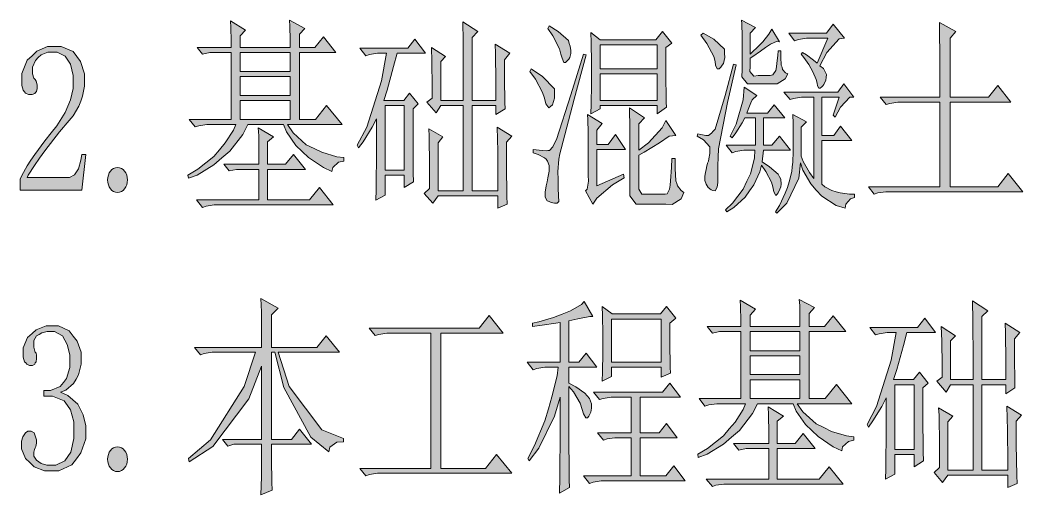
# Model space of a CAD drawing. Header units: millimetres. Extents: x 0 to 586, y 0 to 414.
# Drawn here: x 388.4 to 407.04, y 148.9 to 157.73 of the extents above; entities that cross this region are included whole.
import ezdxf

# ---------------------------------------------------------------- set-up
doc = ezdxf.new("R2010")
doc.units = ezdxf.units.MM

msp = doc.modelspace()

# ---------------------------------------------------------------- hatches: boundary and pattern name
h = msp.add_hatch(color=0)
h.paths.add_polyline_path([(393.424833, 157.218944), (393.424833, 157.360056), (393.417778, 157.614056), (393.410722, 157.730472), (393.696472, 157.57525), (393.597694, 157.465889), (393.597694, 157.218944), (393.879917, 157.218944), (394.042194, 157.420028), (394.275028, 157.127222), (393.597694, 157.127222), (393.597694, 155.881917), (393.894028, 155.881917), (394.102167, 156.142972), (394.387917, 155.790194), (393.375444, 155.790194), (393.47775, 155.634972), (393.724694, 155.412722), (393.869333, 155.342167), (394.010444, 155.271611), (394.289139, 155.186944), (394.423194, 155.172833), (394.423194, 155.109333), (394.324417, 155.088167), (394.215056, 154.985861), (394.200944, 154.911778), (394.042194, 154.985861), (393.7635, 155.176361), (393.647083, 155.28925), (393.527139, 155.398611), (393.357806, 155.649083), (393.301361, 155.790194), (392.634611, 155.790194), (392.542889, 155.603222), (392.303, 155.292778), (392.154833, 155.165778), (392.006667, 155.038778), (391.696222, 154.848278), (391.537472, 154.788306), (391.523361, 154.848278), (391.710333, 154.957639), (392.003139, 155.190472), (392.108972, 155.317472), (392.218333, 155.444472), (392.370028, 155.680833), (392.412361, 155.790194), (391.957278, 155.790194), (391.876139, 155.790194), (391.727972, 155.7655), (391.660944, 155.744333), (391.548056, 155.881917), (392.327694, 155.881917), (392.327694, 157.127222), (391.932583, 157.127222), (391.795, 157.095472), (391.696222, 157.218944), (392.327694, 157.218944), (392.327694, 157.342417), (392.320639, 157.589361), (392.313583, 157.712833), (392.595806, 157.5435), (392.497028, 157.437667), (392.497028, 157.218944)])
h.paths.add_polyline_path([(392.497028, 157.127222), (392.497028, 156.774444), (393.424833, 156.774444), (393.424833, 157.127222)])
h.paths.add_polyline_path([(392.497028, 156.679194), (392.497028, 156.326417), (393.424833, 156.326417), (393.424833, 156.679194)])
h.paths.add_polyline_path([(392.497028, 156.234694), (392.497028, 155.881917), (393.424833, 155.881917), (393.424833, 156.234694)])
h = msp.add_hatch(color=0)
h.dxf.hatch_style = 2
h.paths.add_polyline_path([(397.248944, 156.234694), (397.248944, 156.580417), (397.241889, 157.106056), (397.234833, 157.282444), (397.506472, 157.113111), (397.407694, 156.989639), (397.407694, 156.650972), (397.41475, 156.195889), (397.421806, 156.079472), (397.248944, 155.973639), (397.248944, 156.142972), (396.804444, 156.142972), (396.804444, 154.555472), (397.284222, 154.555472), (397.284222, 154.700111), (397.280694, 155.292778), (397.273639, 155.740806), (397.545278, 155.571472), (397.4465, 155.462111), (397.4465, 155.031722), (397.450028, 154.453167), (397.457083, 154.305), (397.284222, 154.230917), (397.284222, 154.460222), (396.1765, 154.460222), (396.077722, 154.322639), (395.915444, 154.506083), (396.014222, 154.601333), (396.014222, 155.017611), (396.007167, 155.571472), (396.003639, 155.709056), (396.261167, 155.557361), (396.1765, 155.448), (396.1765, 154.555472), (396.642167, 154.555472), (396.642167, 156.142972), (396.225889, 156.142972), (396.137694, 156.005389), (395.964833, 156.202944), (396.063611, 156.280556), (396.063611, 156.488694), (396.056556, 156.961417), (396.053028, 157.222472), (396.310556, 157.053139), (396.225889, 156.961417), (396.225889, 156.234694), (396.642167, 156.234694), (396.642167, 156.605111), (396.638639, 157.338889), (396.631583, 157.698722), (396.913806, 157.515278), (396.804444, 157.405917), (396.804444, 156.234694)])
h = msp.add_hatch(color=0)
h.dxf.hatch_style = 2
h.paths.add_polyline_path([(401.824472, 156.806194), (401.824472, 157.268333), (401.824472, 157.430611), (401.817417, 157.659917), (401.813889, 157.730472), (402.071417, 157.589361), (401.972639, 157.483528), (401.972639, 157.099), (402.014972, 157.137806), (402.110222, 157.226), (402.159611, 157.275389), (402.209, 157.324778), (402.318361, 157.469417), (402.378333, 157.561139), (402.515917, 157.328306), (402.477111, 157.335361), (402.350111, 157.282444), (402.258389, 157.222472), (402.163139, 157.151917), (402.022028, 157.053139), (401.972639, 157.021389), (401.972639, 156.866167), (401.965583, 156.774444), (402.039667, 156.689778), (402.120806, 156.696833), (402.343056, 156.696833), (402.392444, 156.710944), (402.452417, 156.792083), (402.459472, 156.859111), (402.470056, 156.926139), (402.484167, 157.074306), (402.491222, 157.158972), (402.540611, 157.158972), (402.540611, 157.042556), (402.551194, 156.890861), (402.565306, 156.852056), (402.575889, 156.81325), (402.632333, 156.74975), (402.674667, 156.728583), (402.625278, 156.636861), (402.477111, 156.541611), (402.378333, 156.541611), (402.036139, 156.541611), (401.92325, 156.541611), (401.817417, 156.672139)])
h = msp.add_hatch(color=0)
h.dxf.hatch_style = 2
h.paths.add_polyline_path([(405.500417, 156.975528), (405.500417, 157.116639), (405.493361, 157.469417), (405.489833, 157.684611), (405.79675, 157.515278), (405.687389, 157.391806), (405.687389, 156.298194), (406.4, 156.298194), (406.572861, 156.513389), (406.819806, 156.206472), (405.687389, 156.206472), (405.687389, 154.629556), (406.572861, 154.629556), (406.770417, 154.8765), (407.042056, 154.537833), (404.576139, 154.537833), (404.495, 154.537833), (404.346833, 154.516667), (404.279806, 154.491972), (404.170444, 154.629556), (405.500417, 154.629556), (405.500417, 156.206472), (404.798389, 156.206472), (404.71725, 156.206472), (404.569083, 156.181778), (404.502056, 156.160611), (404.389167, 156.298194), (405.500417, 156.298194)])
h = msp.add_hatch(color=0)
h.dxf.hatch_style = 2
h.paths.add_polyline_path([(398.236722, 157.621111), (398.406056, 157.515278), (398.596556, 157.353), (398.610667, 157.296556), (398.628306, 157.243639), (398.642417, 157.166028), (398.642417, 157.144861), (398.642417, 157.106056), (398.62125, 157.0355), (398.600083, 157.00375), (398.578917, 156.975528), (398.543639, 156.943778), (398.529528, 156.943778), (398.511889, 156.943778), (398.476611, 157.021389), (398.455444, 157.099), (398.427222, 157.197778), (398.30375, 157.437667), (398.212028, 157.57525)])
h = msp.add_hatch(color=0)
h.paths.add_polyline_path([(399.012833, 155.98775), (399.019889, 156.164139), (399.023417, 156.538083), (399.023417, 156.735639), (399.023417, 156.933194), (399.019889, 157.314194), (399.012833, 157.501167), (399.185694, 157.360056), (400.222861, 157.360056), (400.346333, 157.515278), (400.515667, 157.300083), (400.406306, 157.222472), (400.406306, 156.760333), (400.413361, 156.202944), (400.416889, 156.111222), (400.247556, 155.98775), (400.247556, 156.142972), (399.185694, 156.142972), (399.185694, 156.079472)])
h.paths.add_polyline_path([(399.185694, 156.728583), (399.185694, 156.234694), (400.247556, 156.234694), (400.247556, 156.728583)])
h.paths.add_polyline_path([(399.185694, 157.268333), (399.185694, 156.820306), (400.247556, 156.820306), (400.247556, 157.268333)])
h = msp.add_hatch(color=0)
h.dxf.hatch_style = 2
h.paths.add_polyline_path([(403.267333, 156.880278), (403.337889, 156.827361), (403.394333, 156.718), (403.38375, 156.665083), (403.376694, 156.612167), (403.344944, 156.534556), (403.323778, 156.509861), (403.302611, 156.488694), (403.274389, 156.464), (403.249694, 156.464), (403.225, 156.509861), (403.217944, 156.55925), (403.200306, 156.626278), (403.140333, 156.767389), (403.101528, 156.834417), (403.062722, 156.904972), (402.971, 157.0355), (402.921611, 157.099), (402.946306, 157.127222), (403.016861, 157.081361), (403.150917, 156.982583), (403.217944, 156.926139), (403.4155, 157.391806), (403.094472, 157.391806), (403.016861, 157.391806), (402.868694, 157.367111), (402.798139, 157.342417), (402.688778, 157.483528), (403.390806, 157.483528), (403.514278, 157.652861), (403.725944, 157.391806), (403.627167, 157.381222), (403.397861, 157.127222)])
h = msp.add_hatch(color=0)
h.paths.add_polyline_path([(395.707306, 156.079472), (395.707306, 155.571472), (395.710833, 154.890611), (395.717889, 154.721278), (395.545028, 154.615444), (395.545028, 154.84475), (395.188722, 154.84475), (395.188722, 154.474333), (395.015861, 154.382611), (395.022917, 154.576639), (395.026444, 155.331583), (395.026444, 155.896028), (394.948833, 155.740806), (394.7795, 155.469167), (394.694833, 155.35275), (394.670139, 155.402139), (394.850056, 155.740806), (395.121694, 156.598056), (395.213417, 157.113111), (395.125222, 157.113111), (395.047611, 157.113111), (394.899444, 157.091944), (394.828889, 157.06725), (394.719528, 157.208361), (395.608528, 157.208361), (395.742583, 157.377694), (395.940139, 157.113111), (395.410972, 157.113111), (395.347472, 156.866167), (395.224, 156.428722), (395.164028, 156.234694), (395.534444, 156.234694), (395.643806, 156.372278), (395.806083, 156.174722)])
h.paths.add_polyline_path([(395.188722, 156.142972), (395.188722, 154.936472), (395.545028, 154.936472), (395.545028, 156.142972)])
h = msp.add_hatch(color=0)
h.dxf.hatch_style = 2
h.paths.add_polyline_path([(401.058944, 157.451778), (401.09775, 157.483528), (401.295306, 157.374167), (401.496389, 157.190722), (401.496389, 157.113111), (401.499917, 157.0355), (401.47875, 156.922611), (401.454056, 156.890861), (401.429361, 156.855583), (401.394083, 156.820306), (401.379972, 156.820306), (401.362333, 156.820306), (401.330583, 156.890861), (401.32, 156.957889), (401.295306, 157.053139), (401.164778, 157.296556)])
h = msp.add_hatch(color=0)
h.dxf.hatch_style = 2
h.paths.add_polyline_path([(389.392583, 156.55925), (389.392583, 156.700361), (389.343194, 156.912028), (389.293806, 156.982583), (389.244417, 157.056667), (389.09625, 157.13075), (388.997472, 157.13075), (388.923389, 157.13075), (388.796389, 157.081361), (388.743472, 157.031972), (388.690556, 156.979056), (388.637639, 156.852056), (388.637639, 156.774444), (388.637639, 156.728583), (388.662333, 156.650972), (388.687028, 156.62275), (388.704667, 156.591), (388.725833, 156.5275), (388.725833, 156.499278), (388.725833, 156.460472), (388.708194, 156.4005), (388.694083, 156.382861), (388.676444, 156.361694), (388.630583, 156.344056), (388.602361, 156.344056), (388.563556, 156.344056), (388.507111, 156.372278), (388.485944, 156.396972), (388.46125, 156.425194), (388.440083, 156.513389), (388.440083, 156.576889), (388.440083, 156.735639), (388.535333, 156.982583), (388.627056, 157.06725), (388.718778, 157.151917), (388.916333, 157.240111), (389.022167, 157.240111), (389.170333, 157.240111), (389.389056, 157.144861), (389.459611, 157.053139), (389.530167, 156.961417), (389.600722, 156.728583), (389.600722, 156.591), (389.600722, 156.499278), (389.565444, 156.312306), (389.533694, 156.220583), (389.498417, 156.128861), (389.392583, 155.948944), (389.3185, 155.864278), (389.138583, 155.649083), (388.863417, 155.299833), (388.768167, 155.16225), (388.672917, 155.028194), (388.5565, 154.848278), (388.538861, 154.802417), (389.265583, 154.802417), (389.322028, 154.802417), (389.41375, 154.855333), (389.452556, 154.90825), (389.487833, 154.961167), (389.537222, 155.123444), (389.551333, 155.232806), (389.625417, 155.232806), (389.551333, 154.569583), (388.404806, 154.569583), (388.404806, 154.770667), (388.436556, 154.841222), (388.535333, 155.017611), (388.605889, 155.126972), (388.679972, 155.232806), (388.866944, 155.486806), (388.983361, 155.634972), (389.089194, 155.7655), (389.244417, 156.012444), (389.293806, 156.128861), (389.343194, 156.245278), (389.392583, 156.460472)])
h = msp.add_hatch(color=0)
h.dxf.hatch_style = 2
h.paths.add_polyline_path([(398.924639, 157.084889), (398.702389, 156.259389), (398.458972, 155.335111), (398.437806, 155.239861), (398.416639, 155.144611), (398.399, 154.90825), (398.402528, 154.770667), (398.406056, 154.629556), (398.413111, 154.439056), (398.420167, 154.382611), (398.420167, 154.354389), (398.388417, 154.322639), (398.360194, 154.322639), (398.3355, 154.322639), (398.272, 154.33675), (398.236722, 154.354389), (398.197917, 154.3685), (398.162639, 154.439056), (398.162639, 154.491972), (398.162639, 154.530778), (398.180278, 154.647194), (398.197917, 154.724806), (398.215556, 154.798889), (398.236722, 154.922361), (398.236722, 154.97175), (398.236722, 155.024667), (398.2085, 155.109333), (398.180278, 155.141083), (398.152056, 155.169306), (398.032111, 155.232806), (397.940389, 155.264556), (397.940389, 155.324528), (398.04975, 155.310417), (398.187333, 155.296306), (398.215556, 155.303361), (398.243778, 155.306889), (398.307278, 155.373917), (398.339028, 155.440944), (398.374306, 155.507972), (398.642417, 156.337), (398.87525, 157.099)])
h = msp.add_hatch(color=0)
h.dxf.hatch_style = 2
h.paths.add_polyline_path([(397.901583, 156.820306), (398.116778, 156.682722), (398.3355, 156.453417), (398.3355, 156.365222), (398.3355, 156.277028), (398.300222, 156.157083), (398.264944, 156.125333), (398.233194, 156.097111), (398.173222, 156.174722), (398.148528, 156.280556), (398.116778, 156.382861), (397.982722, 156.629806), (397.876889, 156.774444)])
h = msp.add_hatch(color=0)
h.dxf.hatch_style = 2
h.paths.add_polyline_path([(400.998972, 155.617333), (401.058944, 155.603222), (401.147139, 155.585583), (401.171833, 155.585583), (401.196528, 155.585583), (401.252972, 155.624389), (401.28825, 155.663194), (401.323528, 155.702), (401.5105, 156.326417), (401.665722, 156.912028), (401.715111, 156.897917), (401.552833, 156.195889), (401.387028, 155.335111), (401.379972, 155.179889), (401.372917, 155.021139), (401.369389, 154.784778), (401.369389, 154.707167), (401.362333, 154.6225), (401.32, 154.551944), (401.281194, 154.562528), (401.245917, 154.573111), (401.189472, 154.615444), (401.171833, 154.647194), (401.154194, 154.678944), (401.133028, 154.745972), (401.133028, 154.784778), (401.133028, 154.823583), (401.143611, 154.904722), (401.154194, 154.947056), (401.16125, 154.989389), (401.182417, 155.070528), (401.196528, 155.109333), (401.207111, 155.148139), (401.221222, 155.246917), (401.221222, 155.310417), (401.221222, 155.370389), (401.104806, 155.500917), (400.984861, 155.571472)])
h = msp.add_hatch(color=0)
h.dxf.hatch_style = 2
h.paths.add_polyline_path([(402.515917, 155.571472), (402.724056, 155.310417), (402.219583, 155.310417), (402.212528, 155.253972), (402.201944, 155.148139), (402.194889, 155.091694), (402.332472, 154.999972), (402.491222, 154.862389), (402.515917, 154.816528), (402.540611, 154.770667), (402.551194, 154.678944), (402.540611, 154.629556), (402.5265, 154.583694), (402.49475, 154.516667), (402.473583, 154.491972), (402.452417, 154.470806), (402.410083, 154.537833), (402.392444, 154.629556), (402.36775, 154.714222), (402.261917, 154.915306), (402.184306, 155.031722), (402.152556, 154.90825), (402.039667, 154.668361), (401.962056, 154.555472), (401.880917, 154.439056), (401.66925, 154.245028), (401.54225, 154.167417), (401.517556, 154.199167), (401.644556, 154.322639), (401.842111, 154.587222), (401.912667, 154.731861), (401.979694, 154.872972), (402.053778, 155.16225), (402.060833, 155.310417), (401.937361, 155.310417), (401.856222, 155.310417), (401.708056, 155.285722), (401.641028, 155.261028), (401.528139, 155.402139), (402.071417, 155.402139), (402.071417, 155.910139), (401.873861, 155.910139), (401.824472, 155.818417), (401.708056, 155.631444), (401.641028, 155.539722), (401.602222, 155.571472), (401.715111, 155.793722), (401.842111, 156.248806), (401.863278, 156.481639), (402.096111, 156.326417), (402.011444, 156.248806), (401.98675, 156.188833), (401.937361, 156.065361), (401.912667, 156.001861), (402.293667, 156.001861), (402.417139, 156.157083), (402.614694, 155.910139), (402.219583, 155.910139), (402.219583, 155.402139), (402.378333, 155.402139)])
h = msp.add_hatch(color=0)
h.dxf.hatch_style = 2
h.paths.add_polyline_path([(402.441833, 154.167417), (402.515917, 154.283833), (402.625278, 154.509611), (402.664083, 154.615444), (402.699361, 154.724806), (402.74875, 154.915306), (402.755806, 155.0035), (402.766389, 155.088167), (402.773444, 155.285722), (402.773444, 155.402139), (402.773444, 155.518556), (402.769917, 155.804306), (402.762861, 155.973639), (403.020389, 155.836056), (402.921611, 155.740806), (402.921611, 155.201056), (402.960417, 155.102278), (403.076833, 154.894139), (403.157972, 154.784778), (403.157972, 156.298194), (403.009806, 156.298194), (402.928667, 156.298194), (402.7805, 156.2735), (402.713472, 156.252333), (402.600583, 156.389917), (403.602472, 156.389917), (403.711833, 156.545139), (403.898806, 156.298194), (403.824722, 156.298194), (403.651861, 156.111222), (403.553083, 155.927778), (403.514278, 155.959528), (403.627167, 156.298194), (403.306139, 156.298194), (403.306139, 155.585583), (403.528389, 155.585583), (403.651861, 155.754917), (403.86, 155.493861), (403.306139, 155.493861), (403.306139, 154.678944), (403.359056, 154.629556), (403.493111, 154.562528), (403.570722, 154.537833), (403.648333, 154.516667), (403.817667, 154.491972), (403.909389, 154.491972), (403.909389, 154.432), (403.835306, 154.407306), (403.750639, 154.308528), (403.736528, 154.230917), (403.570722, 154.283833), (403.302611, 154.453167), (403.200306, 154.569583), (403.098, 154.686), (402.953361, 154.94), (402.911028, 155.077583), (402.879278, 154.791833), (402.657028, 154.322639), (402.466528, 154.139194)])
h = msp.add_hatch(color=0)
h.dxf.hatch_style = 2
h.paths.add_polyline_path([(399.739556, 155.663194), (399.739556, 155.793722), (399.7325, 156.012444), (399.728972, 156.097111), (400.011194, 155.910139), (399.901833, 155.800778), (399.901833, 155.310417), (400.085278, 155.448), (400.339278, 155.726694), (400.406306, 155.864278), (400.58975, 155.585583), (400.466278, 155.571472), (400.289889, 155.448), (400.004139, 155.271611), (399.901833, 155.215167), (399.901833, 154.675417), (399.901833, 154.583694), (399.961806, 154.491972), (400.025306, 154.491972), (400.395722, 154.491972), (400.431, 154.499028), (400.476861, 154.583694), (400.487444, 154.661306), (400.4945, 154.738917), (400.512139, 154.985861), (400.515667, 155.155194), (400.579167, 155.155194), (400.579167, 154.968222), (400.593278, 154.738917), (400.610917, 154.693056), (400.625028, 154.647194), (400.688528, 154.562528), (400.737917, 154.523722), (400.688528, 154.407306), (400.522722, 154.297944), (400.406306, 154.305), (399.961806, 154.305), (399.852444, 154.305), (399.739556, 154.460222), (399.739556, 154.615444)])
h = msp.add_hatch(color=0)
h.dxf.hatch_style = 2
h.paths.add_polyline_path([(398.963444, 154.848278), (398.963444, 155.493861), (398.963444, 155.642028), (398.956389, 155.881917), (398.949333, 155.973639), (399.220972, 155.804306), (399.122194, 155.680833), (399.122194, 155.41625), (399.333861, 155.41625), (399.467917, 155.603222), (399.654889, 155.324528), (399.122194, 155.324528), (399.122194, 154.647194), (399.616083, 154.862389), (399.630194, 154.798889), (399.411472, 154.668361), (399.122194, 154.421417), (399.048111, 154.305), (398.914056, 154.551944), (398.945806, 154.583694), (398.9705, 154.731861)])
h = msp.add_hatch(color=0)
h.dxf.hatch_style = 2
h.paths.add_polyline_path([(392.84275, 155.049361), (392.84275, 155.239861), (392.839222, 155.578528), (392.832167, 155.726694), (393.114389, 155.557361), (393.005028, 155.465639), (393.005028, 155.049361), (393.336639, 155.049361), (393.484806, 155.232806), (393.707056, 154.954111), (393.005028, 154.954111), (393.005028, 154.386139), (393.781139, 154.386139), (393.968111, 154.615444), (394.225639, 154.294417), (392.091333, 154.294417), (392.010194, 154.294417), (391.862028, 154.269722), (391.795, 154.245028), (391.685639, 154.386139), (392.84275, 154.386139), (392.84275, 154.954111), (392.426472, 154.954111), (392.288889, 154.925889), (392.190111, 155.049361)])
h = msp.add_hatch(color=0)
edge = h.paths.add_edge_path()
edge.add_ellipse((390.216319, 154.756556), major_axis=(0, 0.232833), ratio=0.795455, start_angle=0, end_angle=360)
h = msp.add_hatch(color=0)
h.dxf.hatch_style = 2
h.paths.add_polyline_path([(393.079111, 149.842361), (393.079111, 149.563667), (393.086167, 149.140333), (393.089694, 148.992167), (392.881556, 148.900444), (392.888611, 149.239111), (392.892139, 149.711833), (392.892139, 149.842361), (392.377083, 149.842361), (392.264194, 149.810611), (392.165417, 149.934083), (392.892139, 149.934083), (392.892139, 151.292278), (392.659306, 150.689028), (391.9855, 149.803556), (391.548056, 149.517806), (391.537472, 149.581306), (391.943167, 149.927028), (392.567583, 150.914806), (392.782778, 151.553333), (392.056056, 151.553333), (391.974917, 151.553333), (391.82675, 151.528639), (391.759722, 151.507472), (391.646833, 151.645056), (392.892139, 151.645056), (392.892139, 151.853194), (392.888611, 152.308278), (392.881556, 152.555222), (393.202583, 152.371778), (393.079111, 152.248306), (393.079111, 151.645056), (393.918722, 151.645056), (394.091583, 151.86025), (394.338528, 151.553333), (393.202583, 151.553333), (393.407194, 150.914806), (394.010444, 150.110472), (394.412611, 149.948194), (394.412611, 149.888222), (394.292667, 149.881167), (394.158611, 149.789444), (394.140972, 149.704778), (393.805833, 149.972889), (393.308417, 150.897167), (393.139083, 151.553333), (393.079111, 151.553333), (393.079111, 149.934083), (393.449528, 149.934083), (393.597694, 150.121056), (393.819944, 149.842361)])
h = msp.add_hatch(color=0)
h.dxf.hatch_style = 2
h.paths.add_polyline_path([(398.444861, 152.107194), (398.363722, 152.093083), (398.106194, 152.054278), (397.926278, 152.033111), (397.926278, 152.093083), (398.042694, 152.117778), (398.317861, 152.202444), (398.476611, 152.262417), (398.631833, 152.325917), (398.839972, 152.442333), (398.889361, 152.49525), (399.048111, 152.216556), (398.995194, 152.216556), (398.772944, 152.17775), (398.603611, 152.138944), (398.603611, 151.366361), (398.790583, 151.366361), (398.924639, 151.535694), (399.122194, 151.274639), (398.603611, 151.274639), (398.603611, 150.981833), (398.734139, 150.911278), (398.903472, 150.791333), (398.945806, 150.741944), (398.984611, 150.692556), (399.023417, 150.597306), (399.023417, 150.551444), (399.023417, 150.512639), (399.009306, 150.438556), (398.995194, 150.403278), (398.977556, 150.368), (398.949333, 150.332722), (398.93875, 150.332722), (398.921111, 150.332722), (398.87525, 150.410333), (398.850556, 150.487944), (398.815278, 150.604361), (398.691806, 150.819556), (398.603611, 150.918333), (398.603611, 150.117528), (398.610667, 149.179139), (398.617722, 149.038028), (398.43075, 148.932194), (398.437806, 149.225), (398.444861, 150.117528), (398.444861, 150.720778), (398.3355, 150.364472), (398.042694, 149.771806), (397.866306, 149.531917), (397.841611, 149.577778), (397.965083, 149.817667), (398.155583, 150.279806), (398.222611, 150.502056), (398.289639, 150.727833), (398.384889, 151.112361), (398.406056, 151.274639), (398.236722, 151.274639), (398.155583, 151.274639), (398.007417, 151.249944), (397.940389, 151.228778), (397.8275, 151.366361), (398.444861, 151.366361)])
h = msp.add_hatch(color=0)
h.paths.add_polyline_path([(402.896917, 152.029583), (402.896917, 152.167167), (402.893389, 152.424694), (402.886333, 152.537583), (403.168556, 152.385889), (403.069778, 152.276528), (403.069778, 152.029583), (403.355528, 152.029583), (403.514278, 152.230667), (403.750639, 151.937861), (403.069778, 151.937861), (403.069778, 150.692556), (403.366111, 150.692556), (403.577778, 150.953611), (403.86, 150.597306), (402.847528, 150.597306), (402.953361, 150.445611), (403.200306, 150.219833), (403.341417, 150.152806), (403.482528, 150.08225), (403.761222, 149.997583), (403.898806, 149.979944), (403.898806, 149.919972), (403.800028, 149.895278), (403.687139, 149.7965), (403.676556, 149.718889), (403.514278, 149.7965), (403.239111, 149.987), (403.119167, 150.096361), (403.00275, 150.20925), (402.829889, 150.459722), (402.773444, 150.597306), (402.110222, 150.597306), (402.014972, 150.413861), (401.775083, 150.099889), (401.626917, 149.972889), (401.47875, 149.845889), (401.171833, 149.658917), (401.009556, 149.595417), (400.998972, 149.658917), (401.182417, 149.76475), (401.475222, 150.001111), (401.584583, 150.128111), (401.693944, 150.255111), (401.842111, 150.491472), (401.887972, 150.597306), (401.429361, 150.597306), (401.35175, 150.597306), (401.203583, 150.576139), (401.133028, 150.551444), (401.023667, 150.692556), (401.799778, 150.692556), (401.799778, 151.937861), (401.404667, 151.937861), (401.270611, 151.906111), (401.171833, 152.029583), (401.799778, 152.029583), (401.799778, 152.153056), (401.792722, 152.4), (401.789194, 152.523472), (402.071417, 152.354139), (401.972639, 152.244778), (401.972639, 152.029583)])
h.paths.add_polyline_path([(401.972639, 151.937861), (401.972639, 151.581556), (402.896917, 151.581556), (402.896917, 151.937861)])
h.paths.add_polyline_path([(401.972639, 151.489833), (401.972639, 151.137056), (402.896917, 151.137056), (402.896917, 151.489833)])
h.paths.add_polyline_path([(401.972639, 151.041806), (401.972639, 150.692556), (402.896917, 150.692556), (402.896917, 151.041806)])
h = msp.add_hatch(color=0)
h.dxf.hatch_style = 2
h.paths.add_polyline_path([(406.721028, 151.045333), (406.721028, 151.391056), (406.7175, 151.916694), (406.710444, 152.093083), (406.982083, 151.92375), (406.883306, 151.800278), (406.883306, 151.461611), (406.890361, 151.006528), (406.893889, 150.890111), (406.721028, 150.78075), (406.721028, 150.950083), (406.280056, 150.950083), (406.280056, 149.362583), (406.759833, 149.362583), (406.759833, 149.51075), (406.752778, 150.103417), (406.745722, 150.551444), (407.017361, 150.382111), (406.918583, 150.27275), (406.918583, 149.842361), (406.925639, 149.263806), (406.932694, 149.115639), (406.759833, 149.038028), (406.759833, 149.270861), (405.648583, 149.270861), (405.549806, 149.133278), (405.391056, 149.316722), (405.489833, 149.408444), (405.489833, 149.824722), (405.482778, 150.382111), (405.475722, 150.519694), (405.736778, 150.364472), (405.648583, 150.258639), (405.648583, 149.362583), (406.117778, 149.362583), (406.117778, 150.950083), (405.697972, 150.950083), (405.613306, 150.8125), (405.440444, 151.013583), (405.539222, 151.091194), (405.539222, 151.299333), (405.532167, 151.768528), (405.525111, 152.029583), (405.786167, 151.86025), (405.697972, 151.768528), (405.697972, 151.045333), (406.117778, 151.045333), (406.117778, 151.41575), (406.110722, 152.146), (406.107194, 152.509361), (406.389417, 152.322389), (406.280056, 152.216556), (406.280056, 151.045333)])
h = msp.add_hatch(color=0)
h.paths.add_polyline_path([(399.220972, 151.013583), (399.228028, 151.189972), (399.235083, 151.54275), (399.235083, 151.715611), (399.235083, 151.888472), (399.228028, 152.234194), (399.220972, 152.403528), (399.407944, 152.265944), (400.307528, 152.265944), (400.416889, 152.403528), (400.58975, 152.188333), (400.480389, 152.093083), (400.480389, 151.740306), (400.487444, 151.274639), (400.490972, 151.165278), (400.321639, 151.091194), (400.321639, 151.274639), (399.393833, 151.274639), (399.393833, 151.105306)])
h.paths.add_polyline_path([(399.393833, 152.170694), (399.393833, 151.366361), (400.321639, 151.366361), (400.321639, 152.170694)])
h = msp.add_hatch(color=0)
h.dxf.hatch_style = 2
h.paths.add_polyline_path([(394.892389, 152.001361), (396.9385, 152.001361), (397.125472, 152.234194), (397.383, 151.909639), (396.225889, 151.909639), (396.225889, 149.394333), (397.051389, 149.394333), (397.259528, 149.655389), (397.545278, 149.302611), (395.125222, 149.302611), (395.047611, 149.302611), (394.899444, 149.277917), (394.828889, 149.253222), (394.719528, 149.394333), (396.038917, 149.394333), (396.038917, 151.909639), (395.298083, 151.909639), (395.220472, 151.909639), (395.072306, 151.884944), (395.00175, 151.863778)])
h = msp.add_hatch(color=0)
h.paths.add_polyline_path([(405.179389, 150.890111), (405.179389, 150.378583), (405.186444, 149.70125), (405.1935, 149.531917), (405.020639, 149.422556), (405.020639, 149.655389), (404.660806, 149.655389), (404.660806, 149.284972), (404.487944, 149.19325), (404.495, 149.38375), (404.502056, 150.142222), (404.502056, 150.703139), (404.420917, 150.547917), (404.255111, 150.279806), (404.170444, 150.163389), (404.14575, 150.20925), (404.322139, 150.547917), (404.593778, 151.405167), (404.6855, 151.92375), (404.600833, 151.92375), (404.519694, 151.92375), (404.371528, 151.899056), (404.3045, 151.877889), (404.195139, 152.015472), (405.080611, 152.015472), (405.218194, 152.184806), (405.41575, 151.92375), (404.883056, 151.92375), (404.823083, 151.676806), (404.699611, 151.235833), (404.636111, 151.045333), (405.006528, 151.045333), (405.119417, 151.182917), (405.278167, 150.981833)])
h.paths.add_polyline_path([(404.660806, 150.950083), (404.660806, 149.747111), (405.020639, 149.747111), (405.020639, 150.950083)])
h = msp.add_hatch(color=0)
h.dxf.hatch_style = 2
h.paths.add_polyline_path([(389.625417, 150.089306), (389.625417, 149.941139), (389.537222, 149.683611), (389.452556, 149.570722), (389.364361, 149.461361), (389.124472, 149.348472), (388.972778, 149.348472), (388.859889, 149.348472), (388.669389, 149.426083), (388.58825, 149.503694), (388.507111, 149.577778), (388.4295, 149.757694), (388.4295, 149.856472), (388.4295, 149.902333), (388.454194, 149.983472), (388.478889, 150.01875), (388.503583, 150.054028), (388.549444, 150.089306), (388.574139, 150.089306), (388.612944, 150.089306), (388.665861, 150.054028), (388.679972, 150.01875), (388.694083, 149.983472), (388.711722, 149.927028), (388.711722, 149.902333), (388.711722, 149.863528), (388.697611, 149.803556), (388.687028, 149.778861), (388.672917, 149.747111), (388.662333, 149.694194), (388.662333, 149.673028), (388.662333, 149.623639), (388.708194, 149.549556), (388.754056, 149.517806), (388.799917, 149.486056), (388.902222, 149.454306), (388.958667, 149.454306), (389.068028, 149.454306), (389.233833, 149.535444), (389.290278, 149.616583), (389.346722, 149.697722), (389.403167, 149.948194), (389.403167, 150.117528), (389.403167, 150.258639), (389.343194, 150.480889), (389.28675, 150.565556), (389.226778, 150.650222), (389.008056, 150.734889), (388.849306, 150.734889), (388.849306, 150.84425), (388.972778, 150.84425), (389.152694, 150.918333), (389.212667, 150.988889), (389.269111, 151.062972), (389.329083, 151.267583), (389.329083, 151.398111), (389.329083, 151.507472), (389.283222, 151.697972), (389.237361, 151.779111), (389.1915, 151.86025), (389.046861, 151.941389), (388.948083, 151.941389), (388.90575, 151.941389), (388.8105, 151.913167), (388.761111, 151.884944), (388.711722, 151.86025), (388.662333, 151.772056), (388.662333, 151.708556), (388.662333, 151.648583), (388.676444, 151.570972), (388.687028, 151.553333), (388.701139, 151.539222), (388.711722, 151.500417), (388.711722, 151.475722), (388.711722, 151.440444), (388.701139, 151.376944), (388.687028, 151.355778), (388.676444, 151.331083), (388.634111, 151.306389), (388.602361, 151.306389), (388.577667, 151.306389), (388.531806, 151.331083), (388.510639, 151.355778), (388.485944, 151.376944), (388.464778, 151.461611), (388.464778, 151.525111), (388.464778, 151.638), (388.545917, 151.8285), (388.627056, 151.902583), (388.704667, 151.973139), (388.891639, 152.047222), (388.997472, 152.047222), (389.120944, 152.047222), (389.3185, 151.951972), (389.392583, 151.853194), (389.466667, 151.757944), (389.54075, 151.553333), (389.54075, 151.4475), (389.54075, 151.331083), (389.491361, 151.133528), (389.4455, 151.052389), (389.399639, 150.97125), (389.255, 150.851306), (389.156222, 150.8125), (389.293806, 150.752528), (389.47725, 150.59025), (389.526639, 150.487944), (389.576028, 150.389167), (389.625417, 150.188083)])
h = msp.add_hatch(color=0)
h.dxf.hatch_style = 2
h.paths.add_polyline_path([(399.062222, 150.8125), (400.346333, 150.8125), (400.480389, 150.981833), (400.677944, 150.720778), (399.926528, 150.720778), (399.926528, 150.057556), (400.282833, 150.057556), (400.416889, 150.226889), (400.614444, 149.962306), (399.926528, 149.962306), (399.926528, 149.25675), (400.406306, 149.25675), (400.554472, 149.440194), (400.762611, 149.1615), (399.284472, 149.1615), (399.203333, 149.1615), (399.055167, 149.140333), (398.988139, 149.115639), (398.87525, 149.25675), (399.76425, 149.25675), (399.76425, 149.962306), (399.542, 149.962306), (399.460861, 149.962306), (399.316222, 149.941139), (399.245667, 149.916444), (399.136306, 150.057556), (399.76425, 150.057556), (399.76425, 150.720778), (399.467917, 150.720778), (399.390306, 150.720778), (399.242139, 150.696083), (399.171583, 150.674917)])
h = msp.add_hatch(color=0)
h.dxf.hatch_style = 2
h.paths.add_polyline_path([(402.318361, 149.856472), (402.318361, 150.0505), (402.311306, 150.389167), (402.307778, 150.537333), (402.59, 150.364472), (402.477111, 150.27275), (402.477111, 149.856472), (402.81225, 149.856472), (402.960417, 150.043444), (403.182667, 149.76475), (402.477111, 149.76475), (402.477111, 149.19325), (403.25675, 149.19325), (403.440194, 149.426083), (403.70125, 149.101528), (401.566944, 149.101528), (401.485806, 149.101528), (401.337639, 149.080361), (401.270611, 149.055667), (401.157722, 149.19325), (402.318361, 149.19325), (402.318361, 149.76475), (401.898556, 149.76475), (401.7645, 149.733), (401.665722, 149.856472)])
h = msp.add_hatch(color=0)
edge = h.paths.add_edge_path()
edge.add_ellipse((390.216319, 149.565431), major_axis=(0, 0.231069), ratio=0.801527, start_angle=0, end_angle=360)

# ---------------------------------------------------------------- linework, layer by layer
at = {"color": 0, "lineweight": 0}
for points in [[(393.424833, 157.218944), (393.424833, 157.360056), (393.417778, 157.614056), (393.410722, 157.730472), (393.696472, 157.57525), (393.597694, 157.465889), (393.597694, 157.218944), (393.879917, 157.218944), (394.042194, 157.420028), (394.275028, 157.127222), (393.597694, 157.127222), (393.597694, 155.881917), (393.894028, 155.881917), (394.102167, 156.142972), (394.387917, 155.790194), (393.375444, 155.790194), (393.47775, 155.634972), (393.724694, 155.412722), (393.869333, 155.342167), (394.010444, 155.271611), (394.289139, 155.186944), (394.423194, 155.172833), (394.423194, 155.109333), (394.324417, 155.088167), (394.215056, 154.985861), (394.200944, 154.911778), (394.042194, 154.985861), (393.7635, 155.176361), (393.647083, 155.28925), (393.527139, 155.398611), (393.357806, 155.649083), (393.301361, 155.790194), (392.634611, 155.790194), (392.542889, 155.603222), (392.303, 155.292778), (392.154833, 155.165778), (392.006667, 155.038778), (391.696222, 154.848278), (391.537472, 154.788306), (391.523361, 154.848278), (391.710333, 154.957639), (392.003139, 155.190472), (392.108972, 155.317472), (392.218333, 155.444472), (392.370028, 155.680833), (392.412361, 155.790194), (391.957278, 155.790194), (391.876139, 155.790194), (391.727972, 155.7655), (391.660944, 155.744333), (391.548056, 155.881917), (392.327694, 155.881917), (392.327694, 157.127222), (391.932583, 157.127222), (391.795, 157.095472), (391.696222, 157.218944), (392.327694, 157.218944), (392.327694, 157.342417), (392.320639, 157.589361), (392.313583, 157.712833), (392.595806, 157.5435), (392.497028, 157.437667), (392.497028, 157.218944)], [(397.248944, 156.234694), (397.248944, 156.580417), (397.241889, 157.106056), (397.234833, 157.282444), (397.506472, 157.113111), (397.407694, 156.989639), (397.407694, 156.650972), (397.41475, 156.195889), (397.421806, 156.079472), (397.248944, 155.973639), (397.248944, 156.142972), (396.804444, 156.142972), (396.804444, 154.555472), (397.284222, 154.555472), (397.284222, 154.700111), (397.280694, 155.292778), (397.273639, 155.740806), (397.545278, 155.571472), (397.4465, 155.462111), (397.4465, 155.031722), (397.450028, 154.453167), (397.457083, 154.305), (397.284222, 154.230917), (397.284222, 154.460222), (396.1765, 154.460222), (396.077722, 154.322639), (395.915444, 154.506083), (396.014222, 154.601333), (396.014222, 155.017611), (396.007167, 155.571472), (396.003639, 155.709056), (396.261167, 155.557361), (396.1765, 155.448), (396.1765, 154.555472), (396.642167, 154.555472), (396.642167, 156.142972), (396.225889, 156.142972), (396.137694, 156.005389), (395.964833, 156.202944), (396.063611, 156.280556), (396.063611, 156.488694), (396.056556, 156.961417), (396.053028, 157.222472), (396.310556, 157.053139), (396.225889, 156.961417), (396.225889, 156.234694), (396.642167, 156.234694), (396.642167, 156.605111), (396.638639, 157.338889), (396.631583, 157.698722), (396.913806, 157.515278), (396.804444, 157.405917), (396.804444, 156.234694)], [(401.824472, 156.806194), (401.824472, 157.268333), (401.824472, 157.430611), (401.817417, 157.659917), (401.813889, 157.730472), (402.071417, 157.589361), (401.972639, 157.483528), (401.972639, 157.099), (402.014972, 157.137806), (402.110222, 157.226), (402.159611, 157.275389), (402.209, 157.324778), (402.318361, 157.469417), (402.378333, 157.561139), (402.515917, 157.328306), (402.477111, 157.335361), (402.350111, 157.282444), (402.258389, 157.222472), (402.163139, 157.151917), (402.022028, 157.053139), (401.972639, 157.021389), (401.972639, 156.866167), (401.965583, 156.774444), (402.039667, 156.689778), (402.120806, 156.696833), (402.343056, 156.696833), (402.392444, 156.710944), (402.452417, 156.792083), (402.459472, 156.859111), (402.470056, 156.926139), (402.484167, 157.074306), (402.491222, 157.158972), (402.540611, 157.158972), (402.540611, 157.042556), (402.551194, 156.890861), (402.565306, 156.852056), (402.575889, 156.81325), (402.632333, 156.74975), (402.674667, 156.728583), (402.625278, 156.636861), (402.477111, 156.541611), (402.378333, 156.541611), (402.036139, 156.541611), (401.92325, 156.541611), (401.817417, 156.672139)], [(405.500417, 156.975528), (405.500417, 157.116639), (405.493361, 157.469417), (405.489833, 157.684611), (405.79675, 157.515278), (405.687389, 157.391806), (405.687389, 156.298194), (406.4, 156.298194), (406.572861, 156.513389), (406.819806, 156.206472), (405.687389, 156.206472), (405.687389, 154.629556), (406.572861, 154.629556), (406.770417, 154.8765), (407.042056, 154.537833), (404.576139, 154.537833), (404.495, 154.537833), (404.346833, 154.516667), (404.279806, 154.491972), (404.170444, 154.629556), (405.500417, 154.629556), (405.500417, 156.206472), (404.798389, 156.206472), (404.71725, 156.206472), (404.569083, 156.181778), (404.502056, 156.160611), (404.389167, 156.298194), (405.500417, 156.298194)], [(398.236722, 157.621111), (398.406056, 157.515278), (398.596556, 157.353), (398.610667, 157.296556), (398.628306, 157.243639), (398.642417, 157.166028), (398.642417, 157.144861), (398.642417, 157.106056), (398.62125, 157.0355), (398.600083, 157.00375), (398.578917, 156.975528), (398.543639, 156.943778), (398.529528, 156.943778), (398.511889, 156.943778), (398.476611, 157.021389), (398.455444, 157.099), (398.427222, 157.197778), (398.30375, 157.437667), (398.212028, 157.57525)], [(399.012833, 155.98775), (399.019889, 156.164139), (399.023417, 156.538083), (399.023417, 156.735639), (399.023417, 156.933194), (399.019889, 157.314194), (399.012833, 157.501167), (399.185694, 157.360056), (400.222861, 157.360056), (400.346333, 157.515278), (400.515667, 157.300083), (400.406306, 157.222472), (400.406306, 156.760333), (400.413361, 156.202944), (400.416889, 156.111222), (400.247556, 155.98775), (400.247556, 156.142972), (399.185694, 156.142972), (399.185694, 156.079472)], [(403.267333, 156.880278), (403.337889, 156.827361), (403.394333, 156.718), (403.38375, 156.665083), (403.376694, 156.612167), (403.344944, 156.534556), (403.323778, 156.509861), (403.302611, 156.488694), (403.274389, 156.464), (403.249694, 156.464), (403.225, 156.509861), (403.217944, 156.55925), (403.200306, 156.626278), (403.140333, 156.767389), (403.101528, 156.834417), (403.062722, 156.904972), (402.971, 157.0355), (402.921611, 157.099), (402.946306, 157.127222), (403.016861, 157.081361), (403.150917, 156.982583), (403.217944, 156.926139), (403.4155, 157.391806), (403.094472, 157.391806), (403.016861, 157.391806), (402.868694, 157.367111), (402.798139, 157.342417), (402.688778, 157.483528), (403.390806, 157.483528), (403.514278, 157.652861), (403.725944, 157.391806), (403.627167, 157.381222), (403.397861, 157.127222)], [(395.707306, 156.079472), (395.707306, 155.571472), (395.710833, 154.890611), (395.717889, 154.721278), (395.545028, 154.615444), (395.545028, 154.84475), (395.188722, 154.84475), (395.188722, 154.474333), (395.015861, 154.382611), (395.022917, 154.576639), (395.026444, 155.331583), (395.026444, 155.896028), (394.948833, 155.740806), (394.7795, 155.469167), (394.694833, 155.35275), (394.670139, 155.402139), (394.850056, 155.740806), (395.121694, 156.598056), (395.213417, 157.113111), (395.125222, 157.113111), (395.047611, 157.113111), (394.899444, 157.091944), (394.828889, 157.06725), (394.719528, 157.208361), (395.608528, 157.208361), (395.742583, 157.377694), (395.940139, 157.113111), (395.410972, 157.113111), (395.347472, 156.866167), (395.224, 156.428722), (395.164028, 156.234694), (395.534444, 156.234694), (395.643806, 156.372278), (395.806083, 156.174722)], [(401.058944, 157.451778), (401.09775, 157.483528), (401.295306, 157.374167), (401.496389, 157.190722), (401.496389, 157.113111), (401.499917, 157.0355), (401.47875, 156.922611), (401.454056, 156.890861), (401.429361, 156.855583), (401.394083, 156.820306), (401.379972, 156.820306), (401.362333, 156.820306), (401.330583, 156.890861), (401.32, 156.957889), (401.295306, 157.053139), (401.164778, 157.296556)], [(389.392583, 156.55925), (389.392583, 156.700361), (389.343194, 156.912028), (389.293806, 156.982583), (389.244417, 157.056667), (389.09625, 157.13075), (388.997472, 157.13075), (388.923389, 157.13075), (388.796389, 157.081361), (388.743472, 157.031972), (388.690556, 156.979056), (388.637639, 156.852056), (388.637639, 156.774444), (388.637639, 156.728583), (388.662333, 156.650972), (388.687028, 156.62275), (388.704667, 156.591), (388.725833, 156.5275), (388.725833, 156.499278), (388.725833, 156.460472), (388.708194, 156.4005), (388.694083, 156.382861), (388.676444, 156.361694), (388.630583, 156.344056), (388.602361, 156.344056), (388.563556, 156.344056), (388.507111, 156.372278), (388.485944, 156.396972), (388.46125, 156.425194), (388.440083, 156.513389), (388.440083, 156.576889), (388.440083, 156.735639), (388.535333, 156.982583), (388.627056, 157.06725), (388.718778, 157.151917), (388.916333, 157.240111), (389.022167, 157.240111), (389.170333, 157.240111), (389.389056, 157.144861), (389.459611, 157.053139), (389.530167, 156.961417), (389.600722, 156.728583), (389.600722, 156.591), (389.600722, 156.499278), (389.565444, 156.312306), (389.533694, 156.220583), (389.498417, 156.128861), (389.392583, 155.948944), (389.3185, 155.864278), (389.138583, 155.649083), (388.863417, 155.299833), (388.768167, 155.16225), (388.672917, 155.028194), (388.5565, 154.848278), (388.538861, 154.802417), (389.265583, 154.802417), (389.322028, 154.802417), (389.41375, 154.855333), (389.452556, 154.90825), (389.487833, 154.961167), (389.537222, 155.123444), (389.551333, 155.232806), (389.625417, 155.232806), (389.551333, 154.569583), (388.404806, 154.569583), (388.404806, 154.770667), (388.436556, 154.841222), (388.535333, 155.017611), (388.605889, 155.126972), (388.679972, 155.232806), (388.866944, 155.486806), (388.983361, 155.634972), (389.089194, 155.7655), (389.244417, 156.012444), (389.293806, 156.128861), (389.343194, 156.245278), (389.392583, 156.460472)], [(392.497028, 157.127222), (392.497028, 156.774444), (393.424833, 156.774444), (393.424833, 157.127222)], [(399.185694, 157.268333), (399.185694, 156.820306), (400.247556, 156.820306), (400.247556, 157.268333)], [(398.924639, 157.084889), (398.702389, 156.259389), (398.458972, 155.335111), (398.437806, 155.239861), (398.416639, 155.144611), (398.399, 154.90825), (398.402528, 154.770667), (398.406056, 154.629556), (398.413111, 154.439056), (398.420167, 154.382611), (398.420167, 154.354389), (398.388417, 154.322639), (398.360194, 154.322639), (398.3355, 154.322639), (398.272, 154.33675), (398.236722, 154.354389), (398.197917, 154.3685), (398.162639, 154.439056), (398.162639, 154.491972), (398.162639, 154.530778), (398.180278, 154.647194), (398.197917, 154.724806), (398.215556, 154.798889), (398.236722, 154.922361), (398.236722, 154.97175), (398.236722, 155.024667), (398.2085, 155.109333), (398.180278, 155.141083), (398.152056, 155.169306), (398.032111, 155.232806), (397.940389, 155.264556), (397.940389, 155.324528), (398.04975, 155.310417), (398.187333, 155.296306), (398.215556, 155.303361), (398.243778, 155.306889), (398.307278, 155.373917), (398.339028, 155.440944), (398.374306, 155.507972), (398.642417, 156.337), (398.87525, 157.099)], [(397.901583, 156.820306), (398.116778, 156.682722), (398.3355, 156.453417), (398.3355, 156.365222), (398.3355, 156.277028), (398.300222, 156.157083), (398.264944, 156.125333), (398.233194, 156.097111), (398.173222, 156.174722), (398.148528, 156.280556), (398.116778, 156.382861), (397.982722, 156.629806), (397.876889, 156.774444)], [(400.998972, 155.617333), (401.058944, 155.603222), (401.147139, 155.585583), (401.171833, 155.585583), (401.196528, 155.585583), (401.252972, 155.624389), (401.28825, 155.663194), (401.323528, 155.702), (401.5105, 156.326417), (401.665722, 156.912028), (401.715111, 156.897917), (401.552833, 156.195889), (401.387028, 155.335111), (401.379972, 155.179889), (401.372917, 155.021139), (401.369389, 154.784778), (401.369389, 154.707167), (401.362333, 154.6225), (401.32, 154.551944), (401.281194, 154.562528), (401.245917, 154.573111), (401.189472, 154.615444), (401.171833, 154.647194), (401.154194, 154.678944), (401.133028, 154.745972), (401.133028, 154.784778), (401.133028, 154.823583), (401.143611, 154.904722), (401.154194, 154.947056), (401.16125, 154.989389), (401.182417, 155.070528), (401.196528, 155.109333), (401.207111, 155.148139), (401.221222, 155.246917), (401.221222, 155.310417), (401.221222, 155.370389), (401.104806, 155.500917), (400.984861, 155.571472)], [(392.497028, 156.679194), (392.497028, 156.326417), (393.424833, 156.326417), (393.424833, 156.679194)], [(399.185694, 156.728583), (399.185694, 156.234694), (400.247556, 156.234694), (400.247556, 156.728583)], [(402.515917, 155.571472), (402.724056, 155.310417), (402.219583, 155.310417), (402.212528, 155.253972), (402.201944, 155.148139), (402.194889, 155.091694), (402.332472, 154.999972), (402.491222, 154.862389), (402.515917, 154.816528), (402.540611, 154.770667), (402.551194, 154.678944), (402.540611, 154.629556), (402.5265, 154.583694), (402.49475, 154.516667), (402.473583, 154.491972), (402.452417, 154.470806), (402.410083, 154.537833), (402.392444, 154.629556), (402.36775, 154.714222), (402.261917, 154.915306), (402.184306, 155.031722), (402.152556, 154.90825), (402.039667, 154.668361), (401.962056, 154.555472), (401.880917, 154.439056), (401.66925, 154.245028), (401.54225, 154.167417), (401.517556, 154.199167), (401.644556, 154.322639), (401.842111, 154.587222), (401.912667, 154.731861), (401.979694, 154.872972), (402.053778, 155.16225), (402.060833, 155.310417), (401.937361, 155.310417), (401.856222, 155.310417), (401.708056, 155.285722), (401.641028, 155.261028), (401.528139, 155.402139), (402.071417, 155.402139), (402.071417, 155.910139), (401.873861, 155.910139), (401.824472, 155.818417), (401.708056, 155.631444), (401.641028, 155.539722), (401.602222, 155.571472), (401.715111, 155.793722), (401.842111, 156.248806), (401.863278, 156.481639), (402.096111, 156.326417), (402.011444, 156.248806), (401.98675, 156.188833), (401.937361, 156.065361), (401.912667, 156.001861), (402.293667, 156.001861), (402.417139, 156.157083), (402.614694, 155.910139), (402.219583, 155.910139), (402.219583, 155.402139), (402.378333, 155.402139)], [(402.441833, 154.167417), (402.515917, 154.283833), (402.625278, 154.509611), (402.664083, 154.615444), (402.699361, 154.724806), (402.74875, 154.915306), (402.755806, 155.0035), (402.766389, 155.088167), (402.773444, 155.285722), (402.773444, 155.402139), (402.773444, 155.518556), (402.769917, 155.804306), (402.762861, 155.973639), (403.020389, 155.836056), (402.921611, 155.740806), (402.921611, 155.201056), (402.960417, 155.102278), (403.076833, 154.894139), (403.157972, 154.784778), (403.157972, 156.298194), (403.009806, 156.298194), (402.928667, 156.298194), (402.7805, 156.2735), (402.713472, 156.252333), (402.600583, 156.389917), (403.602472, 156.389917), (403.711833, 156.545139), (403.898806, 156.298194), (403.824722, 156.298194), (403.651861, 156.111222), (403.553083, 155.927778), (403.514278, 155.959528), (403.627167, 156.298194), (403.306139, 156.298194), (403.306139, 155.585583), (403.528389, 155.585583), (403.651861, 155.754917), (403.86, 155.493861), (403.306139, 155.493861), (403.306139, 154.678944), (403.359056, 154.629556), (403.493111, 154.562528), (403.570722, 154.537833), (403.648333, 154.516667), (403.817667, 154.491972), (403.909389, 154.491972), (403.909389, 154.432), (403.835306, 154.407306), (403.750639, 154.308528), (403.736528, 154.230917), (403.570722, 154.283833), (403.302611, 154.453167), (403.200306, 154.569583), (403.098, 154.686), (402.953361, 154.94), (402.911028, 155.077583), (402.879278, 154.791833), (402.657028, 154.322639), (402.466528, 154.139194)], [(392.497028, 156.234694), (392.497028, 155.881917), (393.424833, 155.881917), (393.424833, 156.234694)], [(395.188722, 156.142972), (395.188722, 154.936472), (395.545028, 154.936472), (395.545028, 156.142972)], [(399.739556, 155.663194), (399.739556, 155.793722), (399.7325, 156.012444), (399.728972, 156.097111), (400.011194, 155.910139), (399.901833, 155.800778), (399.901833, 155.310417), (400.085278, 155.448), (400.339278, 155.726694), (400.406306, 155.864278), (400.58975, 155.585583), (400.466278, 155.571472), (400.289889, 155.448), (400.004139, 155.271611), (399.901833, 155.215167), (399.901833, 154.675417), (399.901833, 154.583694), (399.961806, 154.491972), (400.025306, 154.491972), (400.395722, 154.491972), (400.431, 154.499028), (400.476861, 154.583694), (400.487444, 154.661306), (400.4945, 154.738917), (400.512139, 154.985861), (400.515667, 155.155194), (400.579167, 155.155194), (400.579167, 154.968222), (400.593278, 154.738917), (400.610917, 154.693056), (400.625028, 154.647194), (400.688528, 154.562528), (400.737917, 154.523722), (400.688528, 154.407306), (400.522722, 154.297944), (400.406306, 154.305), (399.961806, 154.305), (399.852444, 154.305), (399.739556, 154.460222), (399.739556, 154.615444)], [(398.963444, 154.848278), (398.963444, 155.493861), (398.963444, 155.642028), (398.956389, 155.881917), (398.949333, 155.973639), (399.220972, 155.804306), (399.122194, 155.680833), (399.122194, 155.41625), (399.333861, 155.41625), (399.467917, 155.603222), (399.654889, 155.324528), (399.122194, 155.324528), (399.122194, 154.647194), (399.616083, 154.862389), (399.630194, 154.798889), (399.411472, 154.668361), (399.122194, 154.421417), (399.048111, 154.305), (398.914056, 154.551944), (398.945806, 154.583694), (398.9705, 154.731861)], [(392.84275, 155.049361), (392.84275, 155.239861), (392.839222, 155.578528), (392.832167, 155.726694), (393.114389, 155.557361), (393.005028, 155.465639), (393.005028, 155.049361), (393.336639, 155.049361), (393.484806, 155.232806), (393.707056, 154.954111), (393.005028, 154.954111), (393.005028, 154.386139), (393.781139, 154.386139), (393.968111, 154.615444), (394.225639, 154.294417), (392.091333, 154.294417), (392.010194, 154.294417), (391.862028, 154.269722), (391.795, 154.245028), (391.685639, 154.386139), (392.84275, 154.386139), (392.84275, 154.954111), (392.426472, 154.954111), (392.288889, 154.925889), (392.190111, 155.049361)], [(393.079111, 149.842361), (393.079111, 149.563667), (393.086167, 149.140333), (393.089694, 148.992167), (392.881556, 148.900444), (392.888611, 149.239111), (392.892139, 149.711833), (392.892139, 149.842361), (392.377083, 149.842361), (392.264194, 149.810611), (392.165417, 149.934083), (392.892139, 149.934083), (392.892139, 151.292278), (392.659306, 150.689028), (391.9855, 149.803556), (391.548056, 149.517806), (391.537472, 149.581306), (391.943167, 149.927028), (392.567583, 150.914806), (392.782778, 151.553333), (392.056056, 151.553333), (391.974917, 151.553333), (391.82675, 151.528639), (391.759722, 151.507472), (391.646833, 151.645056), (392.892139, 151.645056), (392.892139, 151.853194), (392.888611, 152.308278), (392.881556, 152.555222), (393.202583, 152.371778), (393.079111, 152.248306), (393.079111, 151.645056), (393.918722, 151.645056), (394.091583, 151.86025), (394.338528, 151.553333), (393.202583, 151.553333), (393.407194, 150.914806), (394.010444, 150.110472), (394.412611, 149.948194), (394.412611, 149.888222), (394.292667, 149.881167), (394.158611, 149.789444), (394.140972, 149.704778), (393.805833, 149.972889), (393.308417, 150.897167), (393.139083, 151.553333), (393.079111, 151.553333), (393.079111, 149.934083), (393.449528, 149.934083), (393.597694, 150.121056), (393.819944, 149.842361)], [(398.444861, 152.107194), (398.363722, 152.093083), (398.106194, 152.054278), (397.926278, 152.033111), (397.926278, 152.093083), (398.042694, 152.117778), (398.317861, 152.202444), (398.476611, 152.262417), (398.631833, 152.325917), (398.839972, 152.442333), (398.889361, 152.49525), (399.048111, 152.216556), (398.995194, 152.216556), (398.772944, 152.17775), (398.603611, 152.138944), (398.603611, 151.366361), (398.790583, 151.366361), (398.924639, 151.535694), (399.122194, 151.274639), (398.603611, 151.274639), (398.603611, 150.981833), (398.734139, 150.911278), (398.903472, 150.791333), (398.945806, 150.741944), (398.984611, 150.692556), (399.023417, 150.597306), (399.023417, 150.551444), (399.023417, 150.512639), (399.009306, 150.438556), (398.995194, 150.403278), (398.977556, 150.368), (398.949333, 150.332722), (398.93875, 150.332722), (398.921111, 150.332722), (398.87525, 150.410333), (398.850556, 150.487944), (398.815278, 150.604361), (398.691806, 150.819556), (398.603611, 150.918333), (398.603611, 150.117528), (398.610667, 149.179139), (398.617722, 149.038028), (398.43075, 148.932194), (398.437806, 149.225), (398.444861, 150.117528), (398.444861, 150.720778), (398.3355, 150.364472), (398.042694, 149.771806), (397.866306, 149.531917), (397.841611, 149.577778), (397.965083, 149.817667), (398.155583, 150.279806), (398.222611, 150.502056), (398.289639, 150.727833), (398.384889, 151.112361), (398.406056, 151.274639), (398.236722, 151.274639), (398.155583, 151.274639), (398.007417, 151.249944), (397.940389, 151.228778), (397.8275, 151.366361), (398.444861, 151.366361)], [(402.896917, 152.029583), (402.896917, 152.167167), (402.893389, 152.424694), (402.886333, 152.537583), (403.168556, 152.385889), (403.069778, 152.276528), (403.069778, 152.029583), (403.355528, 152.029583), (403.514278, 152.230667), (403.750639, 151.937861), (403.069778, 151.937861), (403.069778, 150.692556), (403.366111, 150.692556), (403.577778, 150.953611), (403.86, 150.597306), (402.847528, 150.597306), (402.953361, 150.445611), (403.200306, 150.219833), (403.341417, 150.152806), (403.482528, 150.08225), (403.761222, 149.997583), (403.898806, 149.979944), (403.898806, 149.919972), (403.800028, 149.895278), (403.687139, 149.7965), (403.676556, 149.718889), (403.514278, 149.7965), (403.239111, 149.987), (403.119167, 150.096361), (403.00275, 150.20925), (402.829889, 150.459722), (402.773444, 150.597306), (402.110222, 150.597306), (402.014972, 150.413861), (401.775083, 150.099889), (401.626917, 149.972889), (401.47875, 149.845889), (401.171833, 149.658917), (401.009556, 149.595417), (400.998972, 149.658917), (401.182417, 149.76475), (401.475222, 150.001111), (401.584583, 150.128111), (401.693944, 150.255111), (401.842111, 150.491472), (401.887972, 150.597306), (401.429361, 150.597306), (401.35175, 150.597306), (401.203583, 150.576139), (401.133028, 150.551444), (401.023667, 150.692556), (401.799778, 150.692556), (401.799778, 151.937861), (401.404667, 151.937861), (401.270611, 151.906111), (401.171833, 152.029583), (401.799778, 152.029583), (401.799778, 152.153056), (401.792722, 152.4), (401.789194, 152.523472), (402.071417, 152.354139), (401.972639, 152.244778), (401.972639, 152.029583)], [(406.721028, 151.045333), (406.721028, 151.391056), (406.7175, 151.916694), (406.710444, 152.093083), (406.982083, 151.92375), (406.883306, 151.800278), (406.883306, 151.461611), (406.890361, 151.006528), (406.893889, 150.890111), (406.721028, 150.78075), (406.721028, 150.950083), (406.280056, 150.950083), (406.280056, 149.362583), (406.759833, 149.362583), (406.759833, 149.51075), (406.752778, 150.103417), (406.745722, 150.551444), (407.017361, 150.382111), (406.918583, 150.27275), (406.918583, 149.842361), (406.925639, 149.263806), (406.932694, 149.115639), (406.759833, 149.038028), (406.759833, 149.270861), (405.648583, 149.270861), (405.549806, 149.133278), (405.391056, 149.316722), (405.489833, 149.408444), (405.489833, 149.824722), (405.482778, 150.382111), (405.475722, 150.519694), (405.736778, 150.364472), (405.648583, 150.258639), (405.648583, 149.362583), (406.117778, 149.362583), (406.117778, 150.950083), (405.697972, 150.950083), (405.613306, 150.8125), (405.440444, 151.013583), (405.539222, 151.091194), (405.539222, 151.299333), (405.532167, 151.768528), (405.525111, 152.029583), (405.786167, 151.86025), (405.697972, 151.768528), (405.697972, 151.045333), (406.117778, 151.045333), (406.117778, 151.41575), (406.110722, 152.146), (406.107194, 152.509361), (406.389417, 152.322389), (406.280056, 152.216556), (406.280056, 151.045333)], [(399.220972, 151.013583), (399.228028, 151.189972), (399.235083, 151.54275), (399.235083, 151.715611), (399.235083, 151.888472), (399.228028, 152.234194), (399.220972, 152.403528), (399.407944, 152.265944), (400.307528, 152.265944), (400.416889, 152.403528), (400.58975, 152.188333), (400.480389, 152.093083), (400.480389, 151.740306), (400.487444, 151.274639), (400.490972, 151.165278), (400.321639, 151.091194), (400.321639, 151.274639), (399.393833, 151.274639), (399.393833, 151.105306)], [(394.892389, 152.001361), (396.9385, 152.001361), (397.125472, 152.234194), (397.383, 151.909639), (396.225889, 151.909639), (396.225889, 149.394333), (397.051389, 149.394333), (397.259528, 149.655389), (397.545278, 149.302611), (395.125222, 149.302611), (395.047611, 149.302611), (394.899444, 149.277917), (394.828889, 149.253222), (394.719528, 149.394333), (396.038917, 149.394333), (396.038917, 151.909639), (395.298083, 151.909639), (395.220472, 151.909639), (395.072306, 151.884944), (395.00175, 151.863778)], [(399.393833, 152.170694), (399.393833, 151.366361), (400.321639, 151.366361), (400.321639, 152.170694)], [(405.179389, 150.890111), (405.179389, 150.378583), (405.186444, 149.70125), (405.1935, 149.531917), (405.020639, 149.422556), (405.020639, 149.655389), (404.660806, 149.655389), (404.660806, 149.284972), (404.487944, 149.19325), (404.495, 149.38375), (404.502056, 150.142222), (404.502056, 150.703139), (404.420917, 150.547917), (404.255111, 150.279806), (404.170444, 150.163389), (404.14575, 150.20925), (404.322139, 150.547917), (404.593778, 151.405167), (404.6855, 151.92375), (404.600833, 151.92375), (404.519694, 151.92375), (404.371528, 151.899056), (404.3045, 151.877889), (404.195139, 152.015472), (405.080611, 152.015472), (405.218194, 152.184806), (405.41575, 151.92375), (404.883056, 151.92375), (404.823083, 151.676806), (404.699611, 151.235833), (404.636111, 151.045333), (405.006528, 151.045333), (405.119417, 151.182917), (405.278167, 150.981833)], [(389.625417, 150.089306), (389.625417, 149.941139), (389.537222, 149.683611), (389.452556, 149.570722), (389.364361, 149.461361), (389.124472, 149.348472), (388.972778, 149.348472), (388.859889, 149.348472), (388.669389, 149.426083), (388.58825, 149.503694), (388.507111, 149.577778), (388.4295, 149.757694), (388.4295, 149.856472), (388.4295, 149.902333), (388.454194, 149.983472), (388.478889, 150.01875), (388.503583, 150.054028), (388.549444, 150.089306), (388.574139, 150.089306), (388.612944, 150.089306), (388.665861, 150.054028), (388.679972, 150.01875), (388.694083, 149.983472), (388.711722, 149.927028), (388.711722, 149.902333), (388.711722, 149.863528), (388.697611, 149.803556), (388.687028, 149.778861), (388.672917, 149.747111), (388.662333, 149.694194), (388.662333, 149.673028), (388.662333, 149.623639), (388.708194, 149.549556), (388.754056, 149.517806), (388.799917, 149.486056), (388.902222, 149.454306), (388.958667, 149.454306), (389.068028, 149.454306), (389.233833, 149.535444), (389.290278, 149.616583), (389.346722, 149.697722), (389.403167, 149.948194), (389.403167, 150.117528), (389.403167, 150.258639), (389.343194, 150.480889), (389.28675, 150.565556), (389.226778, 150.650222), (389.008056, 150.734889), (388.849306, 150.734889), (388.849306, 150.84425), (388.972778, 150.84425), (389.152694, 150.918333), (389.212667, 150.988889), (389.269111, 151.062972), (389.329083, 151.267583), (389.329083, 151.398111), (389.329083, 151.507472), (389.283222, 151.697972), (389.237361, 151.779111), (389.1915, 151.86025), (389.046861, 151.941389), (388.948083, 151.941389), (388.90575, 151.941389), (388.8105, 151.913167), (388.761111, 151.884944), (388.711722, 151.86025), (388.662333, 151.772056), (388.662333, 151.708556), (388.662333, 151.648583), (388.676444, 151.570972), (388.687028, 151.553333), (388.701139, 151.539222), (388.711722, 151.500417), (388.711722, 151.475722), (388.711722, 151.440444), (388.701139, 151.376944), (388.687028, 151.355778), (388.676444, 151.331083), (388.634111, 151.306389), (388.602361, 151.306389), (388.577667, 151.306389), (388.531806, 151.331083), (388.510639, 151.355778), (388.485944, 151.376944), (388.464778, 151.461611), (388.464778, 151.525111), (388.464778, 151.638), (388.545917, 151.8285), (388.627056, 151.902583), (388.704667, 151.973139), (388.891639, 152.047222), (388.997472, 152.047222), (389.120944, 152.047222), (389.3185, 151.951972), (389.392583, 151.853194), (389.466667, 151.757944), (389.54075, 151.553333), (389.54075, 151.4475), (389.54075, 151.331083), (389.491361, 151.133528), (389.4455, 151.052389), (389.399639, 150.97125), (389.255, 150.851306), (389.156222, 150.8125), (389.293806, 150.752528), (389.47725, 150.59025), (389.526639, 150.487944), (389.576028, 150.389167), (389.625417, 150.188083)], [(401.972639, 151.937861), (401.972639, 151.581556), (402.896917, 151.581556), (402.896917, 151.937861)], [(401.972639, 151.489833), (401.972639, 151.137056), (402.896917, 151.137056), (402.896917, 151.489833)], [(399.062222, 150.8125), (400.346333, 150.8125), (400.480389, 150.981833), (400.677944, 150.720778), (399.926528, 150.720778), (399.926528, 150.057556), (400.282833, 150.057556), (400.416889, 150.226889), (400.614444, 149.962306), (399.926528, 149.962306), (399.926528, 149.25675), (400.406306, 149.25675), (400.554472, 149.440194), (400.762611, 149.1615), (399.284472, 149.1615), (399.203333, 149.1615), (399.055167, 149.140333), (398.988139, 149.115639), (398.87525, 149.25675), (399.76425, 149.25675), (399.76425, 149.962306), (399.542, 149.962306), (399.460861, 149.962306), (399.316222, 149.941139), (399.245667, 149.916444), (399.136306, 150.057556), (399.76425, 150.057556), (399.76425, 150.720778), (399.467917, 150.720778), (399.390306, 150.720778), (399.242139, 150.696083), (399.171583, 150.674917)], [(401.972639, 151.041806), (401.972639, 150.692556), (402.896917, 150.692556), (402.896917, 151.041806)], [(404.660806, 150.950083), (404.660806, 149.747111), (405.020639, 149.747111), (405.020639, 150.950083)], [(402.318361, 149.856472), (402.318361, 150.0505), (402.311306, 150.389167), (402.307778, 150.537333), (402.59, 150.364472), (402.477111, 150.27275), (402.477111, 149.856472), (402.81225, 149.856472), (402.960417, 150.043444), (403.182667, 149.76475), (402.477111, 149.76475), (402.477111, 149.19325), (403.25675, 149.19325), (403.440194, 149.426083), (403.70125, 149.101528), (401.566944, 149.101528), (401.485806, 149.101528), (401.337639, 149.080361), (401.270611, 149.055667), (401.157722, 149.19325), (402.318361, 149.19325), (402.318361, 149.76475), (401.898556, 149.76475), (401.7645, 149.733), (401.665722, 149.856472)]]:
    msp.add_lwpolyline(points, close=True, dxfattribs=at)
for centre, major_axis, ratio in [((390.216319, 154.756556), (0, 0.232833), 0.795455), ((390.216319, 149.565431), (0, 0.231069), 0.801527)]:
    msp.add_ellipse(centre, major_axis=major_axis, ratio=ratio, start_param=0, end_param=6.283185, dxfattribs=at)

doc.saveas('drawing.dxf')
